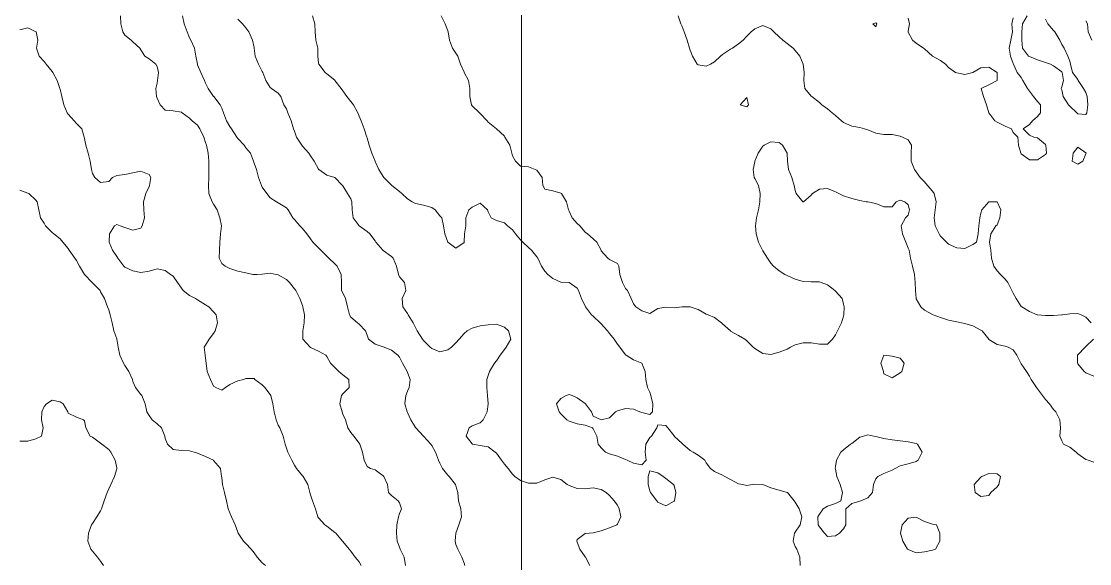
# Model space of a CAD drawing. Header units: centimetres. Extents: x 0 to 642158, y -847 to 649707.
# Drawn here: x 617035.8 to 617102, y 620202.9 to 620236.4 of the extents above; entities that cross this region are included whole.
import ezdxf

# ---------------------------------------------------------------- set-up
doc = ezdxf.new("R2010")
doc.units = ezdxf.units.CM
doc.header["$MEASUREMENT"] = 0
doc.layers.add('MEV_grille', color=254, linetype='Continuous', lineweight=9)
doc.layers.add('WAL_topographie 0.5', color=253, linetype='Continuous', lineweight=20)

# ---------------------------------------------------------------- blocks, each defined once
blk = doc.blocks.new('*U112')
at = {"layer": 'MEV_grille', "transparency": 33554687}
blk.add_lwpolyline([(0, 1825.476), (0, -1825.476)], dxfattribs=at)
blk = doc.blocks.new('*U113')
at = {"layer": 'MEV_grille', "color": 0, "linetype": 'ByBlock', "lineweight": -2, "transparency": 16777216}
blk.add_blockref('*U112', (1700, 0), dxfattribs=at)

msp = doc.modelspace()

# ---------------------------------------------------------------- linework, layer by layer
at = {"layer": 'WAL_topographie 0.5'}
for points in [[(617041.98, 620236.75), (617042.002, 620236.25), (617042.123, 620235.75), (617042.25, 620235.547), (617042.644, 620235.25), (617042.75, 620235.13), (617043.187, 620234.75), (617043.25, 620234.65), (617043.483, 620234.25), (617043.75, 620234.078), (617044.165, 620233.75), (617044.25, 620233.609), (617044.343, 620233.25), (617044.281, 620232.75), (617044.25, 620232.583), (617044.175, 620232.25), (617044.212, 620231.75), (617044.25, 620231.647), (617044.439, 620231.25), (617044.75, 620230.91), (617045.25, 620230.859), (617045.75, 620230.794), (617045.801, 620230.75), (617046.25, 620230.411), (617046.415, 620230.25), (617046.75, 620229.983), (617046.904, 620229.75), (617047.132, 620229.25), (617047.25, 620228.919), (617047.304, 620228.75), (617047.41, 620228.25), (617047.457, 620227.75), (617047.457, 620227.25), (617047.444, 620226.75), (617047.44, 620226.25), (617047.458, 620225.75), (617047.66, 620225.25), (617047.75, 620225.087), (617047.967, 620224.75), (617048.14, 620224.25), (617048.235, 620223.75), (617048.179, 620223.25), (617048.137, 620222.75), (617048.103, 620222.25), (617048.097, 620221.75), (617048.25, 620221.431), (617048.453, 620221.25), (617048.75, 620221.12), (617049.25, 620220.95), (617049.75, 620220.853), (617050.185, 620220.75), (617050.25, 620220.738), (617050.438, 620220.75), (617050.75, 620220.768), (617051.25, 620220.828), (617051.628, 620220.75), (617051.75, 620220.723), (617052.25, 620220.437), (617052.443, 620220.25), (617052.75, 620219.863), (617052.829, 620219.75), (617053.095, 620219.25), (617053.25, 620218.826), (617053.274, 620218.75), (617053.368, 620218.25), (617053.353, 620217.75), (617053.273, 620217.25), (617053.265, 620216.75), (617053.723, 620216.25), (617053.75, 620216.231), (617054.25, 620215.992), (617054.686, 620215.75), (617054.75, 620215.677), (617054.98, 620215.25), (617055.25, 620214.997), (617055.49, 620214.75), (617055.75, 620214.528), (617056.118, 620214.25), (617056.131, 620213.75), (617055.75, 620213.36), (617055.669, 620213.25), (617055.556, 620212.75), (617055.701, 620212.25), (617055.75, 620212.113), (617055.909, 620211.75), (617056.057, 620211.25), (617056.25, 620210.976), (617056.427, 620210.75), (617056.75, 620210.31), (617056.795, 620210.25), (617056.962, 620209.75), (617057.072, 620209.25), (617057.25, 620208.869), (617057.458, 620208.75), (617057.75, 620208.655), (617058.25, 620208.298), (617058.281, 620208.25), (617058.519, 620207.75), (617058.583, 620207.25), (617058.75, 620207.065), (617059.164, 620206.75), (617059.25, 620206.614), (617059.377, 620206.25), (617059.25, 620205.954), (617059.188, 620205.75), (617059.08, 620205.25), (617059.079, 620204.75), (617059.103, 620204.25), (617059.25, 620203.872), (617059.302, 620203.75), (617059.552, 620203.25), (617059.632, 620202.75)], [(617045.812, 620236.75), (617045.925, 620236.25), (617046.1, 620235.75), (617046.25, 620235.381), (617046.341, 620235.25), (617046.572, 620234.75), (617046.651, 620234.25), (617046.74, 620233.75), (617046.75, 620233.72), (617046.961, 620233.25), (617047.18, 620232.75), (617047.25, 620232.59), (617047.42, 620232.25), (617047.75, 620231.76), (617047.758, 620231.75), (617048.158, 620231.25), (617048.25, 620231.041), (617048.369, 620230.75), (617048.541, 620230.25), (617048.75, 620229.909), (617048.855, 620229.75), (617049.193, 620229.25), (617049.25, 620229.163), (617049.631, 620228.75), (617049.75, 620228.589), (617050.032, 620228.25), (617050.209, 620227.75), (617050.25, 620227.628), (617050.393, 620227.25), (617050.526, 620226.75), (617050.706, 620226.25), (617050.75, 620226.157), (617051.032, 620225.75), (617051.25, 620225.48), (617051.633, 620225.25), (617051.75, 620225.18), (617052.25, 620224.873), (617052.364, 620224.75), (617052.65, 620224.25), (617052.75, 620224.155), (617053.095, 620223.75), (617053.25, 620223.597), (617053.513, 620223.25), (617053.75, 620222.941), (617053.888, 620222.75), (617054.25, 620222.388), (617054.378, 620222.25), (617054.75, 620221.875), (617054.878, 620221.75), (617055.25, 620221.404), (617055.394, 620221.25), (617055.638, 620220.75), (617055.655, 620220.25), (617055.673, 620219.75), (617055.75, 620219.61), (617055.905, 620219.25), (617056.036, 620218.75), (617056.166, 620218.25), (617056.25, 620218.095), (617056.647, 620217.75), (617056.75, 620217.668), (617057.154, 620217.25), (617057.25, 620216.985), (617057.345, 620216.75), (617057.75, 620216.435), (617058.25, 620216.272), (617058.314, 620216.25), (617058.75, 620216.055), (617059.15, 620215.75), (617059.25, 620215.64), (617059.439, 620215.25), (617059.721, 620214.75), (617059.75, 620214.686), (617059.909, 620214.25), (617059.851, 620213.75), (617059.75, 620213.52), (617059.64, 620213.25), (617059.588, 620212.75), (617059.725, 620212.25), (617059.75, 620212.198), (617059.96, 620211.75), (617060.25, 620211.282), (617060.269, 620211.25), (617060.734, 620210.75), (617060.75, 620210.734), (617061.191, 620210.25), (617061.25, 620210.168), (617061.486, 620209.75), (617061.677, 620209.25), (617061.75, 620209.072), (617061.908, 620208.75), (617062.25, 620208.321), (617062.324, 620208.25), (617062.725, 620207.75), (617062.75, 620207.664), (617062.868, 620207.25), (617062.913, 620206.75), (617063.06, 620206.25), (617063.09, 620205.75), (617062.934, 620205.25), (617062.75, 620204.75), (617062.75, 620204.75), (617062.694, 620204.25), (617062.75, 620204.05), (617062.86, 620203.75), (617063.115, 620203.25), (617063.25, 620202.879), (617063.303, 620202.75)], [(617053.874, 620236.75), (617054.023, 620236.25), (617054.039, 620235.75), (617054.085, 620235.25), (617054.2, 620234.75), (617054.201, 620234.25), (617054.25, 620233.827), (617054.262, 620233.75), (617054.661, 620233.25), (617054.75, 620233.157), (617055.25, 620232.757), (617055.258, 620232.75), (617055.643, 620232.25), (617055.75, 620232.105), (617055.995, 620231.75), (617056.25, 620231.455), (617056.397, 620231.25), (617056.668, 620230.75), (617056.75, 620230.542), (617056.879, 620230.25), (617057.065, 620229.75), (617057.234, 620229.25), (617057.25, 620229.19), (617057.378, 620228.75), (617057.544, 620228.25), (617057.743, 620227.75), (617057.75, 620227.735), (617057.979, 620227.25), (617058.25, 620226.797), (617058.285, 620226.75), (617058.75, 620226.273), (617058.779, 620226.25), (617059.25, 620225.886), (617059.4, 620225.75), (617059.75, 620225.417), (617060.037, 620225.25), (617060.25, 620225.13), (617060.75, 620225.036), (617061.25, 620224.882), (617061.466, 620224.75), (617061.75, 620224.377), (617061.868, 620224.25), (617061.974, 620223.75), (617062.06, 620223.25), (617062.25, 620222.75), (617062.25, 620222.75), (617062.75, 620222.372), (617063.25, 620222.726), (617063.259, 620222.75), (617063.277, 620223.25), (617063.36, 620223.75), (617063.355, 620224.25), (617063.548, 620224.75), (617063.75, 620224.92), (617064.25, 620225.15), (617064.712, 620224.75), (617064.75, 620224.625), (617064.923, 620224.25), (617065.25, 620224.093), (617065.75, 620223.941), (617065.938, 620223.75), (617066.25, 620223.503), (617066.427, 620223.25), (617066.75, 620222.89), (617066.888, 620222.75), (617067.25, 620222.41), (617067.434, 620222.25), (617067.75, 620221.828), (617067.822, 620221.75), (617068.05, 620221.25), (617068.25, 620220.948), (617068.431, 620220.75), (617068.75, 620220.5), (617069.25, 620220.278), (617069.75, 620220.25), (617069.75, 620220.25), (617070.25, 620219.9), (617070.342, 620219.75), (617070.524, 620219.25), (617070.75, 620218.793), (617070.764, 620218.75), (617071.136, 620218.25), (617071.25, 620218.176), (617071.679, 620217.75), (617071.75, 620217.683), (617072.135, 620217.25), (617072.25, 620217.099), (617072.543, 620216.75), (617072.75, 620216.426), (617072.898, 620216.25), (617073.25, 620215.771), (617073.288, 620215.75), (617073.75, 620215.464), (617074.25, 620215.267), (617074.266, 620215.25), (617074.46, 620214.75), (617074.497, 620214.25), (617074.617, 620213.75), (617074.75, 620213.464), (617074.818, 620213.25), (617074.929, 620212.75), (617074.912, 620212.25), (617074.75, 620212.088), (617074.25, 620212.203), (617074.135, 620212.25), (617073.75, 620212.409), (617073.25, 620212.464), (617072.75, 620212.304), (617072.618, 620212.25), (617072.25, 620211.882), (617071.75, 620211.75), (617071.75, 620211.75), (617071.75, 620211.75), (617071.25, 620211.972), (617071.15, 620212.25), (617070.769, 620212.75), (617070.75, 620212.764), (617070.25, 620213.117), (617069.942, 620213.25), (617069.75, 620213.316), (617069.571, 620213.25), (617069.25, 620213.077), (617068.976, 620212.75), (617069.144, 620212.25), (617069.25, 620212.125), (617069.617, 620211.75), (617069.75, 620211.667), (617070.25, 620211.5), (617070.75, 620211.417), (617071.194, 620211.25), (617071.25, 620211.2), (617071.464, 620210.75), (617071.557, 620210.25), (617071.75, 620210.014), (617072.007, 620209.75), (617072.25, 620209.656), (617072.75, 620209.5), (617073.25, 620209.294), (617073.354, 620209.25), (617073.75, 620209.081), (617074.25, 620208.967), (617074.516, 620209.25), (617074.473, 620209.75), (617074.51, 620210.25), (617074.75, 620210.667), (617074.859, 620210.75), (617075.184, 620211.25), (617075.25, 620211.442), (617075.75, 620211.412), (617075.858, 620211.25), (617076.25, 620210.774), (617076.268, 620210.75), (617076.75, 620210.285), (617076.786, 620210.25), (617077.25, 620209.856), (617077.444, 620209.75), (617077.75, 620209.57), (617078.148, 620209.25), (617078.25, 620209.099), (617078.517, 620208.75), (617078.75, 620208.568), (617079.25, 620208.332), (617079.401, 620208.25), (617079.75, 620208.06), (617080.25, 620207.795), (617080.487, 620207.75), (617080.75, 620207.682), (617081.083, 620207.75), (617081.25, 620207.778), (617081.75, 620207.75), (617081.75, 620207.75), (617082.25, 620207.556), (617082.75, 620207.408), (617083.25, 620207.264), (617083.271, 620207.25), (617083.693, 620206.75), (617083.75, 620206.66), (617083.993, 620206.25), (617084.154, 620205.75), (617084.057, 620205.25), (617083.75, 620204.812), (617083.716, 620204.75), (617083.618, 620204.25), (617083.75, 620203.92), (617083.848, 620203.75), (617084.04, 620203.25), (617084.06, 620202.75)], [(617061.825, 620236.75), (617062.08, 620236.25), (617062.25, 620235.817), (617062.271, 620235.75), (617062.342, 620235.25), (617062.535, 620234.75), (617062.75, 620234.432), (617062.873, 620234.25), (617063.036, 620233.75), (617063.25, 620233.269), (617063.258, 620233.25), (617063.517, 620232.75), (617063.615, 620232.25), (617063.61, 620231.75), (617063.703, 620231.25), (617063.75, 620231.184), (617064.204, 620230.75), (617064.25, 620230.706), (617064.691, 620230.25), (617064.75, 620230.173), (617065.25, 620229.756), (617065.258, 620229.75), (617065.75, 620229.297), (617065.785, 620229.25), (617066.08, 620228.75), (617066.202, 620228.25), (617066.25, 620228.094), (617066.436, 620227.75), (617066.75, 620227.452), (617067.25, 620227.397), (617067.65, 620227.25), (617067.75, 620227.192), (617068.083, 620226.75), (617068.131, 620226.25), (617068.25, 620226.016), (617068.75, 620225.911), (617069.25, 620225.778), (617069.285, 620225.75), (617069.604, 620225.25), (617069.711, 620224.75), (617069.75, 620224.665), (617069.939, 620224.25), (617070.25, 620223.9), (617070.41, 620223.75), (617070.75, 620223.358), (617070.885, 620223.25), (617071.25, 620222.944), (617071.464, 620222.75), (617071.733, 620222.25), (617071.75, 620222.217), (617072.163, 620221.75), (617072.25, 620221.679), (617072.75, 620221.426), (617072.833, 620221.25), (617072.905, 620220.75), (617073.055, 620220.25), (617073.25, 620219.886), (617073.365, 620219.75), (617073.589, 620219.25), (617073.75, 620218.933), (617073.891, 620218.75), (617074.25, 620218.495), (617074.75, 620218.341), (617075.25, 620218.65), (617075.75, 620218.723), (617076.25, 620218.691), (617076.75, 620218.745), (617077.25, 620218.745), (617077.75, 620218.574), (617078.25, 620218.295), (617078.363, 620218.25), (617078.75, 620218.079), (617079.184, 620217.75), (617079.25, 620217.696), (617079.742, 620217.25), (617079.75, 620217.243), (617080.25, 620216.98), (617080.628, 620216.75), (617080.75, 620216.64), (617081.14, 620216.25), (617081.25, 620216.162), (617081.75, 620215.855), (617082.25, 620215.805), (617082.75, 620215.936), (617083.25, 620216.133), (617083.471, 620216.25), (617083.75, 620216.391), (617084.25, 620216.516), (617084.75, 620216.514), (617085.25, 620216.441), (617085.75, 620216.438), (617086.071, 620216.75), (617086.25, 620217.01), (617086.366, 620217.25), (617086.628, 620217.75), (617086.75, 620218.167), (617086.773, 620218.25), (617086.784, 620218.75), (617086.75, 620218.917), (617086.66, 620219.25), (617086.25, 620219.714), (617086.213, 620219.75), (617085.75, 620220.096), (617085.35, 620220.25), (617085.25, 620220.283), (617084.75, 620220.301), (617084.25, 620220.314), (617083.75, 620220.456), (617083.25, 620220.681), (617083.104, 620220.75), (617082.75, 620220.975), (617082.408, 620221.25), (617082.25, 620221.442), (617082.04, 620221.75), (617081.75, 620222.214), (617081.727, 620222.25), (617081.473, 620222.75), (617081.331, 620223.25), (617081.293, 620223.75), (617081.36, 620224.25), (617081.476, 620224.75), (617081.566, 620225.25), (617081.589, 620225.75), (617081.471, 620226.25), (617081.25, 620226.686), (617081.221, 620226.75), (617081.147, 620227.25), (617081.25, 620227.712), (617081.261, 620227.75), (617081.456, 620228.25), (617081.75, 620228.685), (617081.837, 620228.75), (617082.25, 620228.945), (617082.75, 620228.902), (617082.975, 620228.75), (617083.25, 620228.25), (617083.25, 620228.25), (617083.286, 620227.75), (617083.347, 620227.25), (617083.542, 620226.75), (617083.692, 620226.25), (617083.75, 620225.932), (617083.813, 620225.75), (617084.226, 620225.25), (617084.25, 620225.235), (617084.264, 620225.25), (617084.75, 620225.659), (617084.832, 620225.75), (617085.25, 620226.016), (617085.75, 620226.056), (617086.25, 620225.86), (617086.457, 620225.75), (617086.75, 620225.621), (617087.25, 620225.447), (617087.75, 620225.317), (617088.15, 620225.25), (617088.25, 620225.243), (617088.75, 620225.145), (617089.25, 620224.925), (617089.75, 620224.929), (617090.01, 620225.25), (617090.25, 620225.348), (617090.534, 620225.25), (617090.75, 620225.064), (617090.819, 620224.75), (617090.75, 620224.417), (617090.59, 620224.25), (617090.311, 620223.75), (617090.396, 620223.25), (617090.611, 620222.75), (617090.75, 620222.378), (617090.8, 620222.25), (617090.897, 620221.75), (617091.022, 620221.25), (617091.137, 620220.75), (617091.18, 620220.25), (617091.194, 620219.75), (617091.247, 620219.25), (617091.25, 620219.242), (617091.53, 620218.75), (617091.75, 620218.544), (617092.25, 620218.272), (617092.292, 620218.25), (617092.75, 620218.082), (617093.25, 620217.928), (617093.75, 620217.817), (617094.047, 620217.75), (617094.25, 620217.706), (617094.75, 620217.562), (617095.25, 620217.309), (617095.321, 620217.25), (617095.735, 620216.75), (617095.75, 620216.73), (617096.25, 620216.417), (617096.75, 620216.308), (617096.944, 620216.25), (617097.25, 620216.075), (617097.468, 620215.75), (617097.727, 620215.25), (617097.75, 620215.217), (617098.064, 620214.75), (617098.25, 620214.462), (617098.371, 620214.25), (617098.696, 620213.75), (617098.75, 620213.68), (617099.072, 620213.25), (617099.25, 620213.014), (617099.495, 620212.75), (617099.75, 620212.397), (617099.889, 620212.25), (617100.14, 620211.75), (617100.186, 620211.25), (617100.139, 620210.75), (617100.25, 620210.45), (617100.368, 620210.25), (617100.75, 620210.067), (617101.152, 620209.75), (617101.25, 620209.66), (617101.75, 620209.298), (617101.882, 620209.25), (617102.25, 620209.133)], [(617076.508, 620236.75), (617076.679, 620236.25), (617076.75, 620236.08), (617076.888, 620235.75), (617077.07, 620235.25), (617077.212, 620234.75), (617077.25, 620234.622), (617077.401, 620234.25), (617077.693, 620233.75), (617077.75, 620233.707), (617078.25, 620233.631), (617078.514, 620233.75), (617078.75, 620233.91), (617079.13, 620234.25), (617079.25, 620234.346), (617079.75, 620234.68), (617079.871, 620234.75), (617080.25, 620235.023), (617080.528, 620235.25), (617080.75, 620235.484), (617081.034, 620235.75), (617081.25, 620235.938), (617081.75, 620236.154), (617082.25, 620235.946), (617082.425, 620235.75), (617082.75, 620235.451), (617082.986, 620235.25), (617083.25, 620235.025), (617083.627, 620234.75), (617083.75, 620234.603), (617084.04, 620234.25), (617084.25, 620233.76), (617084.255, 620233.75), (617084.31, 620233.25), (617084.281, 620232.75), (617084.357, 620232.25), (617084.75, 620231.77), (617084.772, 620231.75), (617085.25, 620231.392), (617085.405, 620231.25), (617085.75, 620230.993), (617086.031, 620230.75), (617086.25, 620230.589), (617086.61, 620230.25), (617086.75, 620230.147), (617087.25, 620229.922), (617087.75, 620229.833), (617088.038, 620229.75), (617088.25, 620229.688), (617088.75, 620229.49), (617089.25, 620229.413), (617089.75, 620229.401), (617090.25, 620229.311), (617090.388, 620229.25), (617090.75, 620229.069), (617090.951, 620228.75), (617090.929, 620228.25), (617090.927, 620227.75), (617091.148, 620227.25), (617091.25, 620227.098), (617091.483, 620226.75), (617091.75, 620226.475), (617091.945, 620226.25), (617092.25, 620225.895), (617092.352, 620225.75), (617092.487, 620225.25), (617092.421, 620224.75), (617092.351, 620224.25), (617092.425, 620223.75), (617092.672, 620223.25), (617092.75, 620223.11), (617093.126, 620222.75), (617093.25, 620222.621), (617093.75, 620222.402), (617094.25, 620222.357), (617094.75, 620222.597), (617094.984, 620222.75), (617095.089, 620223.25), (617095.128, 620223.75), (617095.183, 620224.25), (617095.25, 620224.545), (617095.311, 620224.75), (617095.75, 620225.242), (617096.25, 620225.241), (617096.486, 620224.75), (617096.421, 620224.25), (617096.25, 620223.827), (617096.181, 620223.75), (617095.868, 620223.25), (617095.785, 620222.75), (617095.855, 620222.25), (617095.897, 620221.75), (617096.048, 620221.25), (617096.25, 620220.976), (617096.463, 620220.75), (617096.75, 620220.457), (617096.911, 620220.25), (617097.174, 620219.75), (617097.25, 620219.583), (617097.441, 620219.25), (617097.75, 620218.77), (617097.778, 620218.75), (617098.25, 620218.446), (617098.735, 620218.25), (617098.75, 620218.246), (617099.25, 620218.204), (617099.75, 620218.218), (617100.25, 620218.242), (617100.306, 620218.25), (617100.75, 620218.303), (617101.25, 620218.329), (617101.454, 620218.25), (617101.75, 620218.102), (617102.08, 620217.75)], [(617090.75, 620236.594), (617090.826, 620236.25), (617090.75, 620235.792), (617090.742, 620235.75), (617090.75, 620235.734), (617091.023, 620235.25), (617091.25, 620235.055), (617091.693, 620234.75), (617091.75, 620234.706), (617092.25, 620234.25), (617092.25, 620234.25), (617092.75, 620233.988), (617093.055, 620233.75), (617093.25, 620233.552), (617093.682, 620233.25), (617093.75, 620233.21), (617094.25, 620233.12), (617094.75, 620233.25), (617094.75, 620233.25), (617095.25, 620233.524), (617095.75, 620233.579), (617096.25, 620233.25), (617096.25, 620233.25), (617096.25, 620232.75), (617096.25, 620232.75), (617095.75, 620232.484), (617095.272, 620232.25), (617095.4, 620231.75), (617095.591, 620231.25), (617095.743, 620230.75), (617095.75, 620230.736), (617096.107, 620230.25), (617096.25, 620230.162), (617096.75, 620229.925), (617097.143, 620229.75), (617097.25, 620229.536), (617097.536, 620229.25), (617097.57, 620228.75), (617097.731, 620228.25), (617097.75, 620228.208), (617098.25, 620227.844), (617098.75, 620227.848), (617099.25, 620228.169), (617099.306, 620228.25), (617099.272, 620228.75), (617099.25, 620228.794), (617098.75, 620229.196), (617098.528, 620229.25), (617098.25, 620229.359), (617097.859, 620229.75), (617098.25, 620230.015), (617098.445, 620230.25), (617098.75, 620230.528), (617098.946, 620230.75), (617098.946, 620231.25), (617098.75, 620231.437), (617098.512, 620231.75), (617098.25, 620232.087), (617098.137, 620232.25), (617097.847, 620232.75), (617097.75, 620232.926), (617097.495, 620233.25), (617097.263, 620233.75), (617097.25, 620233.792), (617097.078, 620234.25), (617097.008, 620234.75), (617097.107, 620235.25), (617097.206, 620235.75), (617097.167, 620236.25), (617097.25, 620236.625)], [(617098.107, 620236.75), (617097.825, 620236.25), (617097.774, 620235.75), (617097.782, 620235.25), (617097.816, 620234.75), (617098.19, 620234.25), (617098.25, 620234.226), (617098.75, 620234.017), (617099.25, 620233.86), (617099.56, 620233.75), (617099.75, 620233.652), (617100.25, 620233.273), (617100.286, 620233.25), (617100.371, 620232.75), (617100.25, 620232.35), (617100.226, 620232.25), (617100.25, 620232.159), (617100.332, 620231.75), (617100.668, 620231.25), (617100.75, 620231.165), (617101.195, 620230.75), (617101.25, 620230.686), (617101.75, 620230.647), (617101.797, 620230.75), (617101.869, 620231.25), (617101.821, 620231.75), (617101.75, 620231.994), (617101.596, 620232.25), (617101.267, 620232.75), (617101.25, 620232.804), (617100.921, 620233.25), (617100.801, 620233.75), (617100.75, 620233.932), (617100.633, 620234.25), (617100.411, 620234.75), (617100.25, 620234.964), (617100.132, 620235.25), (617099.832, 620235.75), (617099.75, 620235.835), (617099.395, 620236.25), (617099.25, 620236.546)], [(617035.75, 620235.881), (617036.25, 620236), (617036.75, 620235.762), (617036.759, 620235.75), (617036.862, 620235.25), (617036.792, 620234.75), (617036.945, 620234.25), (617037.25, 620233.914), (617037.384, 620233.75), (617037.75, 620233.312), (617037.795, 620233.25), (617038.07, 620232.75), (617038.236, 620232.25), (617038.25, 620232.2), (617038.359, 620231.75), (617038.469, 620231.25), (617038.688, 620230.75), (617038.75, 620230.665), (617039.124, 620230.25), (617039.25, 620230.081), (617039.596, 620229.75), (617039.73, 620229.25), (617039.75, 620229.167), (617039.843, 620228.75), (617039.987, 620228.25), (617040.107, 620227.75), (617040.191, 620227.25), (617040.25, 620226.988), (617040.401, 620226.75), (617040.75, 620226.439), (617041.25, 620226.5), (617041.491, 620226.75), (617041.75, 620226.871), (617042.25, 620226.935), (617042.75, 620227.036), (617043.25, 620227.129), (617043.75, 620226.932), (617043.868, 620226.75), (617043.784, 620226.25), (617043.75, 620226.186), (617043.55, 620225.75), (617043.396, 620225.25), (617043.435, 620224.75), (617043.47, 620224.25), (617043.32, 620223.75), (617043.25, 620223.614), (617042.75, 620223.48), (617042.25, 620223.655), (617041.954, 620223.75), (617041.75, 620223.836), (617041.605, 620223.75), (617041.305, 620223.25), (617041.288, 620222.75), (617041.493, 620222.25), (617041.75, 620221.867), (617041.807, 620221.75), (617042.182, 620221.25), (617042.25, 620221.201), (617042.75, 620220.963), (617043.25, 620220.865), (617043.75, 620220.96), (617044.25, 620221.091), (617044.75, 620220.995), (617045.074, 620220.75), (617045.25, 620220.638), (617045.512, 620220.25), (617045.75, 620219.909), (617045.858, 620219.75), (617046.25, 620219.443), (617046.635, 620219.25), (617046.75, 620219.182), (617047.25, 620218.871), (617047.453, 620218.75), (617047.75, 620218.436), (617047.895, 620218.25), (617047.978, 620217.75), (617047.844, 620217.25), (617047.75, 620217.092), (617047.477, 620216.75), (617047.25, 620216.369), (617047.154, 620216.25), (617047.226, 620215.75), (617047.25, 620215.568), (617047.288, 620215.25), (617047.35, 620214.75), (617047.548, 620214.25), (617047.75, 620213.832), (617047.875, 620213.75), (617048.25, 620213.587), (617048.479, 620213.75), (617048.75, 620213.932), (617049.25, 620214.161), (617049.605, 620214.25), (617049.75, 620214.314), (617050.25, 620214.305), (617050.302, 620214.25), (617050.75, 620213.925), (617050.918, 620213.75), (617051.25, 620213.33), (617051.292, 620213.25), (617051.42, 620212.75), (617051.506, 620212.25), (617051.616, 620211.75), (617051.75, 620211.419), (617051.838, 620211.25), (617052.049, 620210.75), (617052.177, 620210.25), (617052.25, 620210.007), (617052.343, 620209.75), (617052.585, 620209.25), (617052.75, 620208.954), (617052.869, 620208.75), (617053.25, 620208.293), (617053.291, 620208.25), (617053.586, 620207.75), (617053.713, 620207.25), (617053.75, 620207.118), (617053.875, 620206.75), (617054.057, 620206.25), (617054.209, 620205.75), (617054.25, 620205.702), (617054.629, 620205.25), (617054.75, 620205.174), (617055.25, 620204.794), (617055.306, 620204.75), (617055.733, 620204.25), (617055.75, 620204.221), (617056.145, 620203.75), (617056.25, 620203.635), (617056.504, 620203.25), (617056.75, 620202.978), (617056.88, 620202.75)], [(617049.25, 620236.539), (617049.539, 620236.25), (617049.75, 620235.995), (617049.927, 620235.75), (617050.153, 620235.25), (617050.25, 620234.782), (617050.256, 620234.75), (617050.321, 620234.25), (617050.526, 620233.75), (617050.75, 620233.309), (617050.789, 620233.25), (617050.979, 620232.75), (617051.25, 620232.308), (617051.336, 620232.25), (617051.75, 620231.954), (617051.904, 620231.75), (617052.099, 620231.25), (617052.25, 620231), (617052.348, 620230.75), (617052.547, 620230.25), (617052.7, 620229.75), (617052.75, 620229.612), (617052.888, 620229.25), (617053.205, 620228.75), (617053.25, 620228.689), (617053.637, 620228.25), (617053.75, 620228.076), (617053.969, 620227.75), (617054.25, 620227.262), (617054.262, 620227.25), (617054.75, 620226.899), (617055.25, 620226.75), (617055.25, 620226.75), (617055.731, 620226.25), (617055.75, 620226.232), (617056.031, 620225.75), (617056.25, 620225.422), (617056.302, 620225.25), (617056.318, 620224.75), (617056.389, 620224.25), (617056.75, 620223.763), (617056.764, 620223.75), (617057.25, 620223.412), (617057.418, 620223.25), (617057.75, 620222.826), (617057.792, 620222.75), (617058.224, 620222.25), (617058.25, 620222.231), (617058.75, 620221.862), (617058.867, 620221.75), (617059.069, 620221.25), (617059.186, 620220.75), (617059.25, 620220.607), (617059.558, 620220.25), (617059.648, 620219.75), (617059.429, 620219.25), (617059.467, 620218.75), (617059.75, 620218.337), (617059.795, 620218.25), (617060.099, 620217.75), (617060.25, 620217.459), (617060.353, 620217.25), (617060.678, 620216.75), (617060.75, 620216.653), (617061.16, 620216.25), (617061.25, 620216.16), (617061.75, 620215.963), (617062.25, 620216.085), (617062.471, 620216.25), (617062.75, 620216.522), (617062.948, 620216.75), (617063.25, 620217.098), (617063.435, 620217.25), (617063.75, 620217.43), (617064.25, 620217.574), (617064.75, 620217.639), (617065.25, 620217.671), (617065.75, 620217.493), (617066.005, 620217.25), (617066.142, 620216.75), (617065.868, 620216.25), (617065.75, 620216.113), (617065.478, 620215.75), (617065.25, 620215.394), (617065.145, 620215.25), (617064.829, 620214.75), (617064.75, 620214.506), (617064.665, 620214.25), (617064.652, 620213.75), (617064.705, 620213.25), (617064.741, 620212.75), (617064.674, 620212.25), (617064.433, 620211.75), (617064.25, 620211.56), (617063.75, 620211.377), (617063.564, 620211.25), (617063.388, 620210.75), (617063.75, 620210.26), (617063.775, 620210.25), (617064.25, 620210.164), (617064.75, 620210.077), (617065.186, 620209.75), (617065.25, 620209.682), (617065.565, 620209.25), (617065.75, 620209.016), (617065.974, 620208.75), (617066.25, 620208.388), (617066.388, 620208.25), (617066.75, 620208.009), (617067.25, 620207.834), (617067.75, 620207.833), (617068.25, 620208.048), (617068.75, 620208.206), (617069.25, 620208.059), (617069.639, 620207.75), (617069.75, 620207.682), (617070.25, 620207.511), (617070.75, 620207.496), (617071.25, 620207.552), (617071.75, 620207.448), (617072.052, 620207.25), (617072.25, 620207.074), (617072.553, 620206.75), (617072.75, 620206.471), (617072.86, 620206.25), (617072.957, 620205.75), (617072.75, 620205.295), (617072.702, 620205.25), (617072.25, 620205.064), (617071.75, 620204.885), (617071.25, 620204.772), (617071, 620204.75), (617070.75, 620204.714), (617070.25, 620204.359), (617070.228, 620204.25), (617070.25, 620204.192), (617070.411, 620203.75), (617070.75, 620203.285), (617070.765, 620203.25), (617071.048, 620202.75)], [(617088.75, 620236.068), (617088.799, 620236.25), (617088.75, 620236.315), (617088.568, 620236.25), (617088.75, 620236.068)], [(617101.75, 620236.446), (617101.846, 620236.25), (617101.896, 620235.75), (617102.115, 620235.25)], [(617080.866, 620231.25), (617080.75, 620231.117), (617080.35, 620231.25), (617080.75, 620231.694), (617080.866, 620231.25)], [(617101.25, 620227.574), (617101.56, 620227.75), (617101.75, 620228.208), (617101.756, 620228.25), (617101.75, 620228.274), (617101.25, 620228.625), (617100.958, 620228.25), (617100.904, 620227.75), (617101.25, 620227.574)], [(617035.75, 620225.965), (617036.25, 620225.771), (617036.3, 620225.75), (617036.75, 620225.341), (617036.827, 620225.25), (617036.926, 620224.75), (617037.026, 620224.25), (617037.25, 620223.917), (617037.332, 620223.75), (617037.75, 620223.348), (617037.853, 620223.25), (617038.25, 620222.949), (617038.411, 620222.75), (617038.75, 620222.348), (617038.801, 620222.25), (617039.146, 620221.75), (617039.25, 620221.601), (617039.448, 620221.25), (617039.75, 620220.753), (617039.753, 620220.75), (617040.232, 620220.25), (617040.25, 620220.228), (617040.714, 620219.75), (617040.75, 620219.676), (617041, 620219.25), (617041.182, 620218.75), (617041.25, 620218.562), (617041.348, 620218.25), (617041.459, 620217.75), (617041.579, 620217.25), (617041.75, 620216.762), (617041.754, 620216.75), (617041.838, 620216.25), (617041.934, 620215.75), (617042.17, 620215.25), (617042.25, 620215.123), (617042.492, 620214.75), (617042.718, 620214.25), (617042.75, 620214.131), (617042.904, 620213.75), (617043.25, 620213.321), (617043.302, 620213.25), (617043.519, 620212.75), (617043.609, 620212.25), (617043.75, 620212.028), (617043.934, 620211.75), (617044.25, 620211.503), (617044.525, 620211.25), (617044.727, 620210.75), (617044.75, 620210.607), (617044.897, 620210.25), (617045.25, 620209.926), (617045.75, 620209.865), (617046.25, 620209.832), (617046.538, 620209.75), (617046.75, 620209.702), (617047.25, 620209.493), (617047.733, 620209.25), (617047.75, 620209.236), (617048.169, 620208.75), (617048.243, 620208.25), (617048.25, 620208.187), (617048.295, 620207.75), (617048.416, 620207.25), (617048.54, 620206.75), (617048.651, 620206.25), (617048.75, 620206.005), (617048.856, 620205.75), (617049.08, 620205.25), (617049.25, 620204.808), (617049.272, 620204.75), (617049.607, 620204.25), (617049.75, 620204.1), (617050.079, 620203.75), (617050.25, 620203.53), (617050.439, 620203.25), (617050.75, 620202.915), (617050.953, 620202.75)], [(617102.22, 620216.75), (617101.75, 620216.298), (617101.708, 620216.25), (617101.25, 620215.776), (617101.234, 620215.75), (617101.222, 620215.25), (617101.25, 620215.212), (617101.648, 620214.75), (617101.75, 620214.657), (617102.25, 620214.464)], [(617090.25, 620214.653), (617090.349, 620214.75), (617090.495, 620215.25), (617090.25, 620215.574), (617089.75, 620215.687), (617089.25, 620215.75), (617089.052, 620215.25), (617089.214, 620214.75), (617089.25, 620214.607), (617089.75, 620214.361), (617090.25, 620214.653)], [(617035.75, 620210.426), (617036.25, 620210.429), (617036.75, 620210.575), (617037.1, 620210.75), (617037.19, 620211.25), (617037.099, 620211.75), (617037.113, 620212.25), (617037.25, 620212.573), (617037.399, 620212.75), (617037.75, 620212.963), (617038.25, 620212.875), (617038.441, 620212.75), (617038.727, 620212.25), (617038.75, 620212.167), (617039.25, 620211.91), (617039.694, 620211.75), (617039.75, 620211.7), (617039.829, 620211.25), (617040.096, 620210.75), (617040.25, 620210.689), (617040.75, 620210.315), (617040.835, 620210.25), (617041.25, 620209.912), (617041.392, 620209.75), (617041.662, 620209.25), (617041.75, 620208.783), (617041.755, 620208.75), (617041.75, 620208.73), (617041.604, 620208.25), (617041.375, 620207.75), (617041.25, 620207.485), (617041.157, 620207.25), (617040.975, 620206.75), (617040.806, 620206.25), (617040.75, 620206.129), (617040.512, 620205.75), (617040.25, 620205.346), (617040.18, 620205.25), (617039.993, 620204.75), (617039.963, 620204.25), (617040.149, 620203.75), (617040.25, 620203.63), (617040.553, 620203.25), (617040.75, 620203.01), (617040.929, 620202.75)], [(617086.5, 620204.75), (617086.25, 620204.578), (617085.75, 620204.531), (617085.574, 620204.75), (617085.25, 620205.125), (617085.173, 620205.25), (617085.158, 620205.75), (617085.25, 620205.909), (617085.491, 620206.25), (617085.75, 620206.415), (617086.25, 620206.583), (617086.578, 620206.75), (617086.679, 620207.25), (617086.537, 620207.75), (617086.34, 620208.25), (617086.25, 620208.702), (617086.236, 620208.75), (617086.25, 620208.875), (617086.309, 620209.25), (617086.583, 620209.75), (617086.75, 620209.893), (617087.167, 620210.25), (617087.25, 620210.296), (617087.75, 620210.676), (617087.989, 620210.75), (617088.25, 620210.819), (617088.625, 620210.75), (617088.75, 620210.728), (617089.25, 620210.602), (617089.75, 620210.519), (617090.25, 620210.464), (617090.75, 620210.398), (617091.25, 620210.285), (617091.317, 620210.25), (617091.62, 620209.75), (617091.371, 620209.25), (617091.25, 620209.167), (617090.75, 620209.028), (617090.25, 620208.905), (617089.934, 620208.75), (617089.75, 620208.643), (617089.25, 620208.444), (617088.87, 620208.25), (617088.75, 620208.113), (617088.606, 620207.75), (617088.547, 620207.25), (617088.25, 620206.939), (617087.807, 620206.75), (617087.75, 620206.73), (617087.25, 620206.581), (617086.896, 620206.25), (617086.896, 620205.75), (617086.886, 620205.25), (617086.75, 620205.006), (617086.5, 620204.75)], [(617076.25, 620206.725), (617076.288, 620206.75), (617076.356, 620207.25), (617076.25, 620207.688), (617076.225, 620207.75), (617075.75, 620208.115), (617075.583, 620208.25), (617075.25, 620208.469), (617074.75, 620208.596), (617074.658, 620208.25), (617074.65, 620207.75), (617074.75, 620207.364), (617074.802, 620207.25), (617075.178, 620206.75), (617075.25, 620206.658), (617075.75, 620206.442), (617076.25, 620206.725)], [(617095.871, 620207.25), (617095.75, 620207.079), (617095.25, 620207.018), (617094.885, 620207.25), (617094.823, 620207.75), (617095.25, 620208.199), (617095.304, 620208.25), (617095.75, 620208.44), (617096.25, 620208.415), (617096.463, 620208.25), (617096.351, 620207.75), (617096.25, 620207.611), (617095.871, 620207.25)], [(617092.438, 620203.75), (617092.25, 620203.692), (617091.75, 620203.598), (617091.25, 620203.52), (617090.75, 620203.723), (617090.715, 620203.75), (617090.411, 620204.25), (617090.278, 620204.75), (617090.379, 620205.25), (617090.75, 620205.669), (617091.25, 620205.734), (617091.75, 620205.467), (617092.25, 620205.294), (617092.5, 620205.25), (617092.712, 620204.75), (617092.712, 620204.25), (617092.438, 620203.75)]]:
    msp.add_lwpolyline(points, dxfattribs=at)

# ---------------------------------------------------------------- block references
at = {"layer": 'MEV_grille', "transparency": 33554687}
msp.add_blockref('*U113', (615366.814, 620593.644), dxfattribs=at)

doc.saveas('drawing.dxf')
